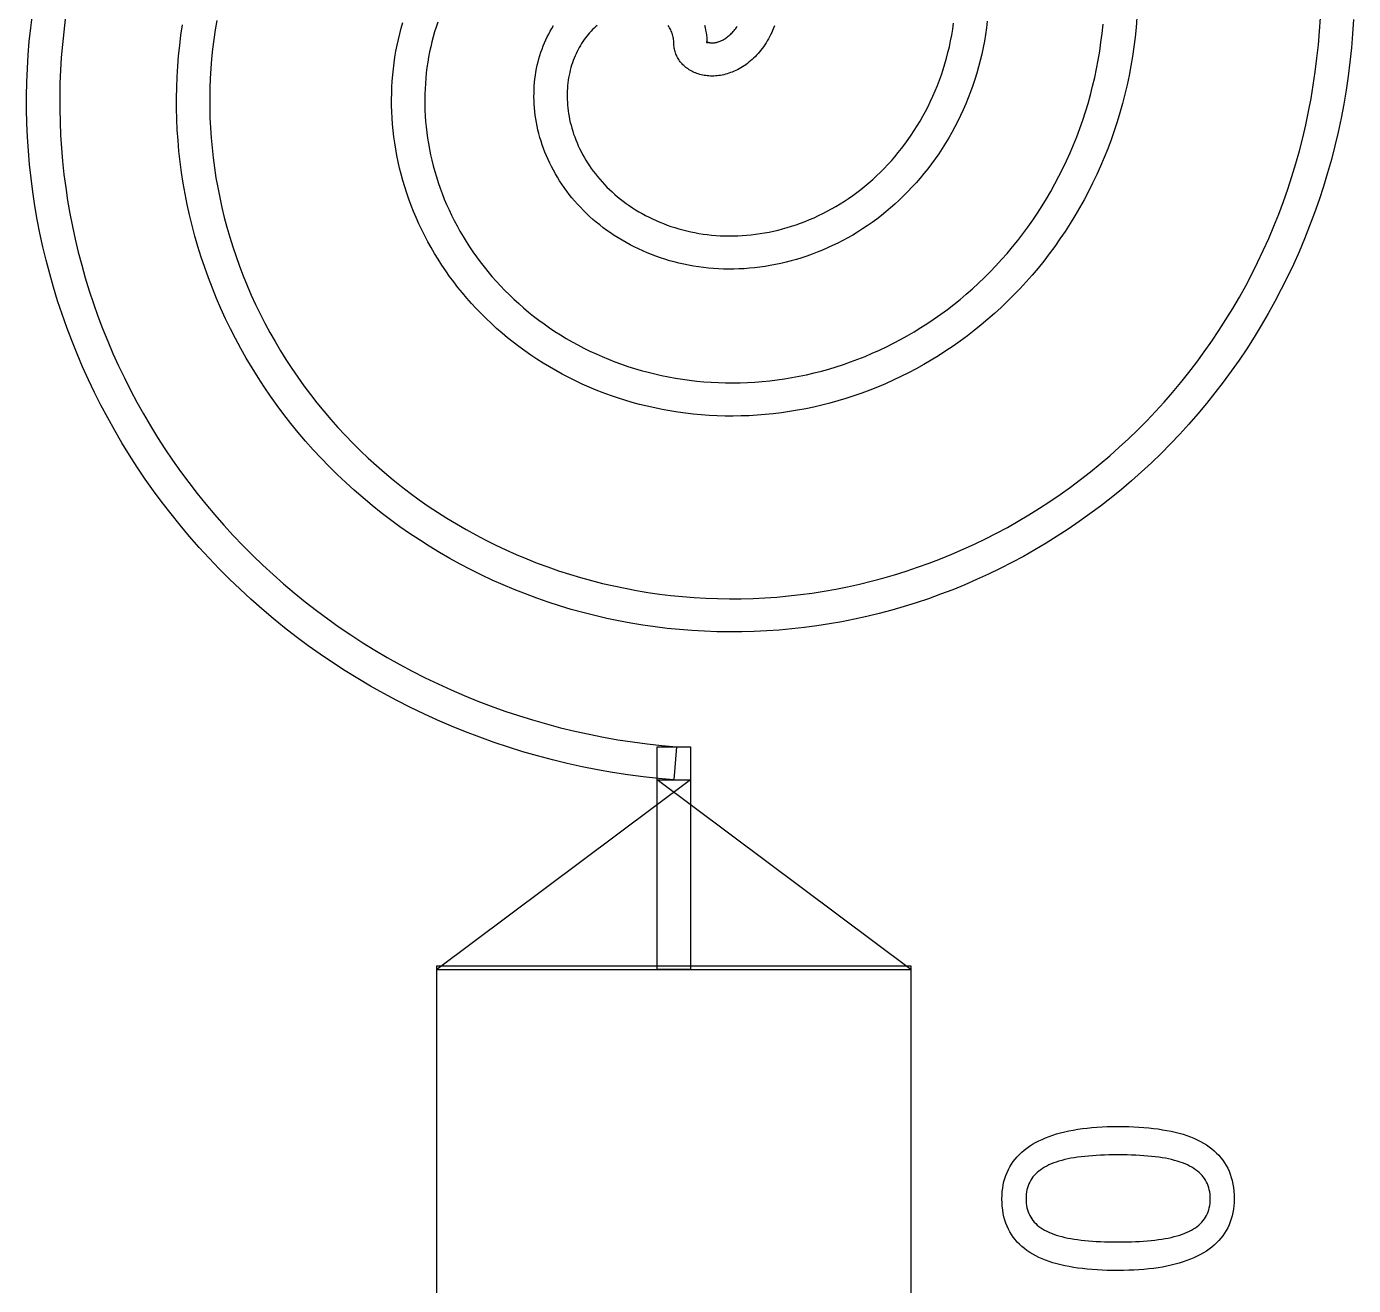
# Model space of a CAD drawing. Extents: x 2.7 to 22.7, y 12.7 to 112.6.
# Drawn here: x 5.87 to 19.87, y 49.37 to 62.65 of the extents above; entities that cross this region are included whole.
import ezdxf

# ---------------------------------------------------------------- set-up
doc = ezdxf.new("R2010")
doc.units = 0
doc.layers.get('0').update_dxf_attribs({"linetype": 'CONTINUOUS'})

msp = doc.modelspace()

# ---------------------------------------------------------------- linework, layer by layer
at = {"color": 0}
for points in [[(6.27849, 62.7289), (6.26167, 62.5946), (6.2475, 62.4596), (6.23628, 62.324), (6.22792, 62.1881), (6.22239, 62.0517), (6.21972, 61.9149), (6.22, 61.7778), (6.22319, 61.6404), (6.22917, 61.5029), (6.23817, 61.3653), (6.25017, 61.2276), (6.26497, 61.09), (6.28276, 60.9525), (6.3036, 60.815), (6.32721, 60.6778), (6.35389, 60.5408), (6.38346, 60.4043), (6.41596, 60.2681), (6.45156, 60.1322), (6.48986, 59.9969), (6.53125, 59.8622), (6.57557, 59.7282), (6.62278, 59.595), (6.67279, 59.4624), (6.72586, 59.3307), (6.78168, 59.1999), (6.84044, 59.07), (6.90196, 58.9413), (6.96625, 58.8135), (7.03347, 58.6868), (7.10346, 58.5615), (7.17626, 58.4374), (7.25179, 58.3146), (7.33003, 58.1932), (7.41097, 58.0733), (7.49457, 57.9549), (7.58083, 57.8381), (7.66971, 57.7229), (7.76124, 57.6094), (7.85525, 57.4976), (7.95182, 57.3876), (8.05083, 57.2796), (8.15224, 57.1735), (8.25612, 57.0693), (8.36236, 56.9671), (8.47097, 56.8671), (8.58182, 56.769), (8.69499, 56.6733), (8.81028, 56.5799), (8.92779, 56.4886), (9.04753, 56.3997), (9.16917, 56.3132), (9.29292, 56.2292), (9.41862, 56.1476), (9.54611, 56.0686), (9.67567, 55.9921), (9.80697, 55.9182), (9.94, 55.8471), (10.0749, 55.7786), (10.2114, 55.7129), (10.3494, 55.6499), (10.489, 55.5897), (10.6302, 55.5325), (10.7726, 55.4782), (10.9165, 55.4267), (11.0618, 55.3782), (11.2082, 55.3328), (11.356, 55.2903), (11.5047, 55.2508), (11.6546, 55.2146), (11.8054, 55.1814), (11.9573, 55.1512), (12.1099, 55.1244), (12.2632, 55.1007), (12.4175, 55.0801), (12.5724, 55.0629), (12.7278, 55.0489), (12.7, 54.7), (12.7, 54.7), (12.5372, 54.7147), (12.375, 54.7328), (12.2135, 54.7543), (12.0528, 54.779), (11.8928, 54.8072), (11.7337, 54.8387), (11.5757, 54.8736), (11.4186, 54.9117), (11.2628, 54.9529), (11.1079, 54.9974), (10.9544, 55.045), (10.8023, 55.0958), (10.6514, 55.1499), (10.502, 55.2068), (10.354, 55.2669), (10.2075, 55.33), (10.0628, 55.396), (9.9196, 55.4649), (9.77821, 55.5367), (9.63861, 55.6114), (9.50082, 55.6889), (9.36501, 55.769), (9.23112, 55.8521), (9.09928, 55.9376), (8.96946, 56.0258), (8.84169, 56.1165), (8.7161, 56.2099), (8.59278, 56.3057), (8.47168, 56.4038), (8.35292, 56.5043), (8.23654, 56.6072), (8.1225, 56.7122), (8.01096, 56.8196), (7.90181, 56.9289), (7.79531, 57.0404), (7.69125, 57.154), (7.58985, 57.2694), (7.491, 57.3869), (7.39501, 57.5061), (7.30154, 57.6272), (7.21083, 57.75), (7.12304, 57.8744), (7.03792, 58.0006), (6.95568, 58.1281), (6.87625, 58.2572), (6.79969, 58.3876), (6.72613, 58.5194), (6.65543, 58.6526), (6.58778, 58.7869), (6.52289, 58.9225), (6.46126, 59.059), (6.4025, 59.1967), (6.34668, 59.3353), (6.29406, 59.4747), (6.24447, 59.615), (6.19775, 59.7561), (6.15429, 59.8978), (6.11388, 60.0401), (6.07656, 60.1831), (6.04221, 60.3265), (6.01112, 60.4704), (5.98307, 60.6146), (5.95806, 60.7592), (5.93625, 60.9039), (5.91749, 61.0487), (5.90181, 61.1938), (5.88917, 61.3388), (5.87972, 61.4838), (5.87332, 61.6286), (5.87001, 61.7733), (5.86974, 61.9179), (5.8725, 62.0621), (5.87831, 62.2058), (5.88721, 62.3493), (5.89903, 62.4922), (5.9139, 62.6346), (5.93181, 62.7763)], [(7.87776, 62.7149), (7.86083, 62.614), (7.84597, 62.5125), (7.83333, 62.4106), (7.82275, 62.3081), (7.81429, 62.205), (7.80821, 62.1017), (7.80414, 61.9978), (7.80236, 61.8938), (7.80279, 61.7893), (7.80539, 61.6846), (7.81028, 61.5799), (7.81739, 61.4749), (7.82682, 61.3697), (7.83832, 61.2646), (7.85237, 61.1594), (7.86849, 61.0544), (7.88693, 60.9494), (7.90776, 60.8447), (7.93083, 60.7401), (7.95611, 60.6357), (7.98372, 60.5317), (8.01361, 60.4279), (8.04585, 60.3247), (8.08029, 60.2218), (8.11697, 60.1194), (8.15597, 60.0176), (8.19721, 59.9165), (8.24067, 59.816), (8.2864, 59.7161), (8.33442, 59.6171), (8.3846, 59.5188), (8.43707, 59.4213), (8.49164, 59.3247), (8.54833, 59.2292), (8.60736, 59.1346), (8.66835, 59.0411), (8.73156, 58.9486), (8.79693, 58.8574), (8.86431, 58.7672), (8.93375, 58.6783), (9.00526, 58.5908), (9.07889, 58.5046), (9.15429, 58.4197), (9.23182, 58.3362), (9.31125, 58.2543), (9.39264, 58.1739), (9.47586, 58.095), (9.56099, 58.0178), (9.64789, 57.9421), (9.73665, 57.8682), (9.8271, 57.796), (9.91932, 57.7256), (10.0133, 57.6568), (10.1089, 57.5901), (10.2059, 57.5253), (10.3048, 57.4624), (10.4052, 57.4014), (10.5069, 57.3424), (10.6103, 57.2854), (10.715, 57.2306), (10.821, 57.1779), (10.9285, 57.1274), (11.0372, 57.0789), (11.1472, 57.0328), (11.2584, 56.9889), (11.3707, 56.9472), (11.4842, 56.9078), (11.5987, 56.8708), (11.7143, 56.8361), (11.8308, 56.8039), (11.9483, 56.774), (12.0665, 56.7467), (12.1857, 56.7217), (12.3056, 56.6992), (12.4263, 56.6793), (12.5475, 56.6618), (12.6694, 56.6469), (12.7919, 56.6346), (12.9149, 56.6249), (13.0382, 56.6176), (13.1621, 56.6131), (13.2862, 56.6111), (13.4107, 56.6118), (13.5353, 56.6153), (13.6602, 56.6213), (13.785, 56.6299), (13.91, 56.6412), (14.035, 56.6553), (14.16, 56.6719), (14.2849, 56.6914), (14.4094, 56.7135), (14.5339, 56.7382), (14.6581, 56.7657), (14.7818, 56.7958), (14.9053, 56.8286), (15.0282, 56.8642), (15.1506, 56.9024), (15.2724, 56.9432), (15.3936, 56.9867), (15.514, 57.0329), (15.6338, 57.0817), (15.7526, 57.1332), (15.8707, 57.1872), (15.9878, 57.2439), (16.104, 57.3032), (16.219, 57.3651), (16.3331, 57.4294), (16.4458, 57.4964), (16.5575, 57.566), (16.6679, 57.6379), (16.7769, 57.7124), (16.8846, 57.7892), (16.9907, 57.8685), (17.0954, 57.9503), (17.1986, 58.0343), (17.3001, 58.1207), (17.4001, 58.2094), (17.4983, 58.3006), (17.5949, 58.3938), (17.6894, 58.4893), (17.7824, 58.5869), (17.8732, 58.6867), (17.9621, 58.7886), (18.049, 58.8926), (18.134, 58.9986), (18.2168, 59.1065), (18.2974, 59.2165), (18.3758, 59.3283), (18.4521, 59.4421), (18.5261, 59.5576), (18.5976, 59.6749), (18.6669, 59.7939), (18.7339, 59.9146), (18.7982, 60.0369), (18.8601, 60.1608), (18.9196, 60.2862), (18.9765, 60.4132), (19.0307, 60.5415), (19.0824, 60.6711), (19.1314, 60.8022), (19.1776, 60.9344), (19.2213, 61.0679), (19.2621, 61.2026), (19.3, 61.3383), (19.3353, 61.4751), (19.3676, 61.6128), (19.3971, 61.7515), (19.4238, 61.891), (19.4475, 62.0314), (19.4682, 62.1724), (19.4861, 62.3142), (19.501, 62.4565), (19.5128, 62.5994), (19.5217, 62.7428)], [(17.5856, 62.7436), (17.5772, 62.6407), (17.5667, 62.5382), (17.5539, 62.4361), (17.5392, 62.3347), (17.5221, 62.2339), (17.5031, 62.1337), (17.4819, 62.0342), (17.4588, 61.9354), (17.4336, 61.8375), (17.4064, 61.7403), (17.3771, 61.644), (17.346, 61.5486), (17.3129, 61.4542), (17.2778, 61.3607), (17.241, 61.2682), (17.2021, 61.1768), (17.1615, 61.0865), (17.1192, 60.9974), (17.075, 60.9093), (17.029, 60.8225), (16.9814, 60.7369), (16.9321, 60.6526), (16.8811, 60.5697), (16.8286, 60.4881), (16.7744, 60.4078), (16.7188, 60.3289), (16.6615, 60.2514), (16.6028, 60.1753), (16.5426, 60.1008), (16.4811, 60.0278), (16.4182, 59.9563), (16.354, 59.8863), (16.2885, 59.8179), (16.2217, 59.7512), (16.1537, 59.6861), (16.0846, 59.6226), (16.0142, 59.5608), (15.9428, 59.5007), (15.8703, 59.4422), (15.7968, 59.3856), (15.7224, 59.3307), (15.6469, 59.2775), (15.5707, 59.2261), (15.4935, 59.1765), (15.4156, 59.1288), (15.3368, 59.0828), (15.2574, 59.0386), (15.1771, 58.9963), (15.0964, 58.9558), (15.0149, 58.9172), (14.9329, 58.8804), (14.8504, 58.8456), (14.7675, 58.8125), (14.684, 58.7814), (14.6003, 58.7521), (14.5161, 58.7247), (14.4317, 58.6993), (14.3469, 58.6757), (14.2619, 58.654), (14.1768, 58.6342), (14.0915, 58.6163), (14.0061, 58.6003), (13.9207, 58.5861), (13.8351, 58.5738), (13.7497, 58.5633), (13.6644, 58.5549), (13.5792, 58.5481), (13.494, 58.5432), (13.409, 58.5403), (13.3243, 58.539), (13.2399, 58.5397), (13.1557, 58.5421), (13.0719, 58.5464), (12.9885, 58.5524), (12.9054, 58.5601), (12.8229, 58.5696), (12.7408, 58.5808), (12.6593, 58.5939), (12.5783, 58.6086), (12.4979, 58.6249), (12.4182, 58.6429), (12.339, 58.6626), (12.2607, 58.6839), (12.1831, 58.7068), (12.1061, 58.7314), (12.03, 58.7574), (11.9549, 58.785), (11.8804, 58.814), (11.807, 58.8447), (11.7343, 58.8768), (11.6627, 58.9103), (11.5921, 58.9451), (11.5223, 58.9815), (11.4538, 59.0192), (11.3862, 59.0582), (11.3199, 59.0985), (11.2544, 59.1401), (11.1903, 59.1831), (11.1272, 59.2271), (11.0653, 59.2724), (11.0046, 59.3188), (10.9452, 59.3664), (10.8869, 59.415), (10.8301, 59.4647), (10.7745, 59.5154), (10.7202, 59.5672), (10.6671, 59.62), (10.6154, 59.6736), (10.565, 59.7283), (10.5161, 59.7838), (10.4685, 59.84), (10.4224, 59.8972), (10.3777, 59.955), (10.3343, 60.0136), (10.2924, 60.0731), (10.252, 60.1331), (10.2129, 60.1936), (10.1753, 60.2549), (10.1393, 60.3167), (10.1046, 60.379), (10.0715, 60.4419), (10.0399, 60.5053), (10.0097, 60.5689), (9.98112, 60.6331), (9.95404, 60.6976), (9.92833, 60.7624), (9.90429, 60.8275), (9.88167, 60.8929), (9.86057, 60.9585), (9.84099, 61.0242), (9.82292, 61.0901), (9.80626, 61.1561), (9.79113, 61.2222), (9.7775, 61.2885), (9.7654, 61.3547), (9.75489, 61.4208), (9.74571, 61.4869), (9.73807, 61.5531), (9.73182, 61.6189), (9.72711, 61.6847), (9.72374, 61.7503), (9.72194, 61.8157), (9.72151, 61.8808), (9.7225, 61.9457), (9.72487, 62.0103), (9.72863, 62.0746), (9.73372, 62.1385), (9.74029, 62.2019), (9.74821, 62.265), (9.75749, 62.3276), (9.7679, 62.3897), (9.77983, 62.4514), (9.79292, 62.5125), (9.80735, 62.5731), (9.82308, 62.6329), (9.84, 62.6922)], [(19.8711, 62.725), (19.8618, 62.5742), (19.8494, 62.4239), (19.8338, 62.2742), (19.815, 62.1251), (19.7932, 61.9767), (19.7682, 61.829), (19.7403, 61.6822), (19.7092, 61.5364), (19.6751, 61.3914), (19.6381, 61.2475), (19.5981, 61.1046), (19.5551, 60.9629), (19.5092, 60.8224), (19.4604, 60.6831), (19.4089, 60.5451), (19.3546, 60.4086), (19.2974, 60.2735), (19.2375, 60.1397), (19.1749, 60.0076), (19.1096, 59.8771), (19.0418, 59.7482), (18.9713, 59.6211), (18.8983, 59.4957), (18.8228, 59.3721), (18.7449, 59.2503), (18.6646, 59.1304), (18.5818, 59.0125), (18.4968, 58.8965), (18.4094, 58.7828), (18.32, 58.671), (18.2282, 58.5613), (18.1344, 58.4537), (18.0385, 58.3485), (17.9407, 58.2454), (17.8407, 58.1447), (17.7389, 58.0463), (17.6353, 57.9503), (17.5299, 57.8565), (17.4226, 57.7654), (17.3136, 57.6767), (17.2031, 57.5903), (17.091, 57.5065), (16.9772, 57.4254), (16.8621, 57.3468), (16.7456, 57.2707), (16.6276, 57.1974), (16.5085, 57.1267), (16.3881, 57.0586), (16.2664, 56.9932), (16.1436, 56.9306), (16.0199, 56.8706), (15.8951, 56.8135), (15.7693, 56.759), (15.6428, 56.7074), (15.5153, 56.6586), (15.3872, 56.6125), (15.2583, 56.5693), (15.1289, 56.5289), (14.9988, 56.4914), (14.8682, 56.4567), (14.7372, 56.4247), (14.6058, 56.3957), (14.4742, 56.3694), (14.3422, 56.3461), (14.21, 56.3256), (14.0778, 56.3079), (13.9454, 56.2931), (13.8129, 56.281), (13.6807, 56.2718), (13.5483, 56.2654), (13.4162, 56.2619), (13.2844, 56.2611), (13.1529, 56.2632), (13.0217, 56.2681), (12.8908, 56.2757), (12.7606, 56.286), (12.6307, 56.299), (12.5014, 56.3149), (12.3728, 56.3333), (12.2448, 56.3546), (12.1176, 56.3783), (11.9913, 56.4049), (11.8657, 56.4339), (11.741, 56.4657), (11.6173, 56.4999), (11.4946, 56.5367), (11.373, 56.576), (11.2525, 56.6178), (11.1332, 56.6619), (11.0151, 56.7086), (10.8983, 56.7576), (10.7828, 56.809), (10.6686, 56.8628), (10.5558, 56.9189), (10.4446, 56.9771), (10.3347, 57.0376), (10.2265, 57.1003), (10.1198, 57.1651), (10.0149, 57.2321), (9.9114, 57.3011), (9.80974, 57.3721), (9.70985, 57.4451), (9.61182, 57.52), (9.5154, 57.5969), (9.42096, 57.6756), (9.32844, 57.7561), (9.2379, 57.8383), (9.14914, 57.9224), (9.06267, 58.0081), (8.97792, 58.0954), (8.8954, 58.1843), (8.81489, 58.2747), (8.73654, 58.3665), (8.66026, 58.4599), (8.58626, 58.5546), (8.51443, 58.6507), (8.44488, 58.7481), (8.37739, 58.8467), (8.31222, 58.9464), (8.24929, 59.0472), (8.18875, 59.1493), (8.13053, 59.2522), (8.0746, 59.3562), (8.02111, 59.4611), (7.96983, 59.5669), (7.92096, 59.6736), (7.87457, 59.781), (7.8304, 59.889), (7.78874, 59.9978), (7.74957, 60.1071), (7.71278, 60.2171), (7.67833, 60.3275), (7.64638, 60.4383), (7.61697, 60.5496), (7.58985, 60.6611), (7.56515, 60.7731), (7.54292, 60.8851), (7.52322, 60.9975), (7.50586, 61.1099), (7.491, 61.2224), (7.47846, 61.3349), (7.46847, 61.4474), (7.46083, 61.5599), (7.45557, 61.6721), (7.45281, 61.7842), (7.45236, 61.8961), (7.45432, 62.0076), (7.45861, 62.1189), (7.46528, 62.2297), (7.47428, 62.3401), (7.48557, 62.4501), (7.49918, 62.5596), (7.51514, 62.6683)], [(10.2082, 62.6949), (10.1914, 62.644), (10.1754, 62.5926), (10.1607, 62.5407), (10.1469, 62.4882), (10.1343, 62.4351), (10.1228, 62.3815), (10.1124, 62.3274), (10.1032, 62.2728), (10.095, 62.2178), (10.0881, 62.1624), (10.0824, 62.1064), (10.0778, 62.0501), (10.0744, 61.9936), (10.0724, 61.9367), (10.0715, 61.8794), (10.0718, 61.8218), (10.0735, 61.764), (10.0764, 61.7061), (10.0806, 61.6479), (10.0861, 61.5896), (10.0929, 61.5311), (10.101, 61.4725), (10.1104, 61.4139), (10.1211, 61.3551), (10.1332, 61.2965), (10.1467, 61.2378), (10.1614, 61.179), (10.1775, 61.1206), (10.1949, 61.0621), (10.2136, 61.0038), (10.2337, 60.9456), (10.2553, 60.8875), (10.2781, 60.8297), (10.3023, 60.7722), (10.3278, 60.7151), (10.3547, 60.6582), (10.3829, 60.6017), (10.4125, 60.5456), (10.4435, 60.4899), (10.4757, 60.4346), (10.5093, 60.3799), (10.5442, 60.3256), (10.5804, 60.2718), (10.6179, 60.2188), (10.6568, 60.1661), (10.6969, 60.1143), (10.7383, 60.0631), (10.781, 60.0125), (10.825, 59.9626), (10.8701, 59.9136), (10.9165, 59.8654), (10.9643, 59.8181), (11.0131, 59.7715), (11.0632, 59.7258), (11.1144, 59.6811), (11.1668, 59.6372), (11.2203, 59.5944), (11.275, 59.5525), (11.3308, 59.5118), (11.3876, 59.4719), (11.4455, 59.4333), (11.5046, 59.3958), (11.5646, 59.3594), (11.6255, 59.3242), (11.6877, 59.2901), (11.7505, 59.2572), (11.8145, 59.2257), (11.8792, 59.1954), (11.9449, 59.1664), (12.0114, 59.1386), (12.0789, 59.1122), (12.1469, 59.0872), (12.216, 59.0636), (12.2857, 59.0414), (12.3561, 59.0207), (12.4273, 59.0014), (12.499, 58.9835), (12.5714, 58.9671), (12.6444, 58.9522), (12.718, 58.9389), (12.7921, 58.9271), (12.8668, 58.9169), (12.9418, 58.9082), (13.0174, 58.9011), (13.0933, 58.8957), (13.1696, 58.8918), (13.2462, 58.8896), (13.3232, 58.889), (13.4004, 58.8901), (13.4778, 58.8929), (13.5554, 58.8974), (13.6332, 58.9035), (13.7111, 58.9112), (13.7892, 58.9207), (13.8671, 58.9319), (13.9451, 58.9449), (14.0232, 58.9596), (14.1011, 58.976), (14.1789, 58.994), (14.2567, 59.0139), (14.3342, 59.0354), (14.4114, 59.0588), (14.4885, 59.0837), (14.5651, 59.1106), (14.6415, 59.1392), (14.7176, 59.1693), (14.7932, 59.2013), (14.8683, 59.235), (14.9429, 59.2704), (15.0171, 59.3075), (15.0906, 59.3464), (15.1636, 59.3868), (15.2358, 59.429), (15.3074, 59.4729), (15.3783, 59.5185), (15.4483, 59.5657), (15.5176, 59.6146), (15.5861, 59.665), (15.6536, 59.7171), (15.7203, 59.7708), (15.786, 59.8261), (15.8507, 59.8831), (15.9143, 59.9414), (15.9769, 60.0014), (16.0385, 60.0628), (16.0987, 60.1258), (16.1579, 60.1903), (16.216, 60.2561), (16.2726, 60.3235), (16.3281, 60.3921), (16.3822, 60.4622), (16.435, 60.5338), (16.4864, 60.6065), (16.5364, 60.6806), (16.5849, 60.756), (16.6319, 60.8326), (16.6774, 60.9104), (16.7214, 60.9896), (16.7639, 61.0697), (16.8047, 61.1511), (16.8439, 61.2335), (16.8814, 61.3169), (16.9172, 61.4015), (16.9514, 61.4869), (16.9837, 61.5735), (17.0144, 61.6608), (17.0433, 61.7492), (17.0704, 61.8383), (17.0956, 61.9283), (17.1189, 62.019), (17.1404, 62.1106), (17.16, 62.2028), (17.1776, 62.2956), (17.1933, 62.389), (17.2071, 62.4832), (17.2189, 62.5778), (17.2287, 62.6728)], [(16.0074, 62.7071), (15.9986, 62.6365), (15.9882, 62.5663), (15.9764, 62.4967), (15.9631, 62.4275), (15.9483, 62.3589), (15.9322, 62.291), (15.9146, 62.2236), (15.8956, 62.1568), (15.8751, 62.0908), (15.8535, 62.0256), (15.8304, 61.961), (15.806, 61.8972), (15.7803, 61.8342), (15.7533, 61.7719), (15.7251, 61.7107), (15.6957, 61.6501), (15.665, 61.5906), (15.6332, 61.5319), (15.6003, 61.4742), (15.5661, 61.4175), (15.531, 61.3617), (15.4947, 61.3069), (15.4574, 61.2532), (15.419, 61.2006), (15.3797, 61.1489), (15.3394, 61.0983), (15.2982, 61.049), (15.256, 61.0007), (15.2129, 60.9535), (15.1692, 60.9075), (15.1244, 60.8626), (15.0789, 60.8189), (15.0326, 60.7765), (14.9857, 60.7351), (14.9379, 60.6951), (14.8896, 60.6564), (14.8406, 60.6187), (14.791, 60.5824), (14.7407, 60.5474), (14.69, 60.5136), (14.6387, 60.481), (14.5869, 60.4497), (14.5347, 60.4199), (14.4821, 60.3911), (14.429, 60.3637), (14.3756, 60.3378), (14.3218, 60.3131), (14.2678, 60.2896), (14.2135, 60.2674), (14.1589, 60.2467), (14.1042, 60.2271), (14.0492, 60.2089), (13.9942, 60.1919), (13.9389, 60.1764), (13.8836, 60.1622), (13.8283, 60.1492), (13.7729, 60.1375), (13.7175, 60.1272), (13.6622, 60.1181), (13.6069, 60.1103), (13.5518, 60.1038), (13.4967, 60.0985), (13.4418, 60.0944), (13.3871, 60.0918), (13.3325, 60.0903), (13.2782, 60.09), (13.2242, 60.091), (13.1704, 60.0932), (13.1171, 60.0965), (13.064, 60.1011), (13.0112, 60.1068), (12.959, 60.1137), (12.9071, 60.1218), (12.8557, 60.131), (12.8047, 60.1412), (12.7542, 60.1528), (12.7042, 60.1653), (12.6548, 60.1788), (12.606, 60.1935), (12.5576, 60.2092), (12.51, 60.2258), (12.4631, 60.2435), (12.4167, 60.2621), (12.371, 60.2818), (12.326, 60.3024), (12.2817, 60.3239), (12.2381, 60.3463), (12.1953, 60.3696), (12.1532, 60.3938), (12.1119, 60.4186), (12.0714, 60.4444), (12.0318, 60.4711), (11.9929, 60.4985), (11.9549, 60.5265), (11.9178, 60.5554), (11.8815, 60.585), (11.8461, 60.6151), (11.8117, 60.6461), (11.7782, 60.6776), (11.7456, 60.7097), (11.7138, 60.7424), (11.6831, 60.7757), (11.6532, 60.8094), (11.6245, 60.8438), (11.5965, 60.8786), (11.5696, 60.9138), (11.5437, 60.9494), (11.5188, 60.9856), (11.4948, 61.0221), (11.4719, 61.0589), (11.45, 61.0961), (11.4291, 61.1335), (11.4093, 61.1713), (11.3904, 61.2093), (11.3725, 61.2475), (11.3557, 61.286), (11.3398, 61.3246), (11.3251, 61.3633), (11.3114, 61.4022), (11.2986, 61.4413), (11.2869, 61.4803), (11.2763, 61.5194), (11.2665, 61.5586), (11.2578, 61.5978), (11.2502, 61.6369), (11.2435, 61.676), (11.2378, 61.715), (11.2332, 61.7539), (11.2294, 61.7928), (11.2268, 61.8314), (11.225, 61.8699), (11.2243, 61.9082), (11.2244, 61.9462), (11.2255, 61.9842), (11.2277, 62.0217), (11.2307, 62.059), (11.2346, 62.096), (11.2394, 62.1326), (11.2453, 62.169), (11.252, 62.205), (11.2594, 62.2406), (11.2678, 62.2757), (11.277, 62.3104), (11.2871, 62.3447), (11.2979, 62.3786), (11.3097, 62.4119), (11.3222, 62.4447), (11.3354, 62.4771), (11.3496, 62.5087), (11.3643, 62.54), (11.3799, 62.5706), (11.3961, 62.6006), (11.413, 62.63), (11.4307, 62.6588)], [(11.8908, 62.6622), (11.8745, 62.6479), (11.8582, 62.6329), (11.8422, 62.6174), (11.8266, 62.6013), (11.8112, 62.5844), (11.7962, 62.5671), (11.7815, 62.5492), (11.7672, 62.5307), (11.7533, 62.5117), (11.7398, 62.4919), (11.7265, 62.4718), (11.7139, 62.4511), (11.7017, 62.4299), (11.6899, 62.4081), (11.6785, 62.3857), (11.6676, 62.3629), (11.6573, 62.3396), (11.6476, 62.3158), (11.6383, 62.2917), (11.6297, 62.2669), (11.6215, 62.2418), (11.614, 62.2162), (11.6072, 62.1903), (11.6009, 62.1639), (11.5953, 62.1371), (11.5901, 62.1099), (11.5858, 62.0824), (11.5823, 62.0546), (11.5792, 62.0264), (11.5768, 61.9979), (11.5753, 61.9692), (11.5744, 61.94), (11.5743, 61.9107), (11.5749, 61.8813), (11.5761, 61.8514), (11.5782, 61.8215), (11.5811, 61.7914), (11.5847, 61.761), (11.5892, 61.7306), (11.5945, 61.7), (11.6004, 61.6693), (11.6072, 61.6385), (11.6149, 61.6076), (11.6233, 61.5768), (11.6327, 61.5458), (11.6426, 61.515), (11.6536, 61.484), (11.6654, 61.4532), (11.6781, 61.4225), (11.6914, 61.3918), (11.7057, 61.3611), (11.7208, 61.3307), (11.7368, 61.3004), (11.7536, 61.2701), (11.7714, 61.2403), (11.7899, 61.2106), (11.8092, 61.181), (11.8293, 61.1518), (11.8504, 61.1228), (11.8722, 61.0942), (11.895, 61.0658), (11.9185, 61.0378), (11.9428, 61.0103), (11.968, 60.9831), (11.994, 60.9563), (12.0207, 60.9299), (12.0483, 60.904), (12.0767, 60.8786), (12.1058, 60.8536), (12.1357, 60.8293), (12.1664, 60.8054), (12.1979, 60.7822), (12.23, 60.7594), (12.2629, 60.7374), (12.2966, 60.716), (12.3309, 60.6951), (12.366, 60.6751), (12.4017, 60.6557), (12.438, 60.6369), (12.4752, 60.619), (12.5128, 60.6018), (12.5511, 60.5853), (12.59, 60.5696), (12.6294, 60.5547), (12.6696, 60.5407), (12.7101, 60.5275), (12.7514, 60.5153), (12.7931, 60.5038), (12.8353, 60.4932), (12.8779, 60.4836), (12.9211, 60.4749), (12.9647, 60.4671), (13.0087, 60.4601), (13.0532, 60.4543), (13.0979, 60.4494), (13.1431, 60.4456), (13.1886, 60.4426), (13.2344, 60.4408), (13.2805, 60.44), (13.3269, 60.4403), (13.3735, 60.4415), (13.4203, 60.4439), (13.4673, 60.4472), (13.5146, 60.4518), (13.562, 60.4574), (13.6094, 60.464), (13.657, 60.4718), (13.7046, 60.4808), (13.7522, 60.4908), (13.8, 60.5021), (13.8477, 60.5143), (13.8953, 60.5278), (13.9429, 60.5424), (13.9904, 60.5581), (14.0378, 60.575), (14.085, 60.5931), (14.1321, 60.6122), (14.179, 60.6325), (14.2257, 60.654), (14.2721, 60.6767), (14.3182, 60.7004), (14.3639, 60.7254), (14.4094, 60.7514), (14.4546, 60.7786), (14.4992, 60.8069), (14.5435, 60.8365), (14.5874, 60.8671), (14.6307, 60.8989), (14.6736, 60.9317), (14.7158, 60.9657), (14.7576, 61.0007), (14.7988, 61.0369), (14.8393, 61.0742), (14.8793, 61.1124), (14.9185, 61.1518), (14.9571, 61.1922), (14.9949, 61.2336), (15.0319, 61.2761), (15.0682, 61.3196), (15.1036, 61.3642), (15.1383, 61.4096), (15.1721, 61.4561), (15.205, 61.5035), (15.2371, 61.5518), (15.2682, 61.601), (15.2983, 61.6511), (15.3274, 61.7022), (15.3556, 61.754), (15.3826, 61.8068), (15.4088, 61.8604), (15.4337, 61.9147), (15.4576, 61.9699), (15.4804, 62.0257), (15.5021, 62.0824), (15.5226, 62.1397), (15.5419, 62.1978), (15.56, 62.2564), (15.5769, 62.3157), (15.5926, 62.3757), (15.6071, 62.4363), (15.6201, 62.4974), (15.6319, 62.5589), (15.6425, 62.6211), (15.6518, 62.6838)], [(13.7617, 62.6571), (13.7524, 62.6328), (13.7426, 62.609), (13.7324, 62.5858), (13.7215, 62.5629), (13.7101, 62.5407), (13.6983, 62.5189), (13.6861, 62.4976), (13.6734, 62.4769), (13.6603, 62.4567), (13.6467, 62.4371), (13.6328, 62.4181), (13.6185, 62.3996), (13.6037, 62.3817), (13.5888, 62.3643), (13.5733, 62.3475), (13.5578, 62.3314), (13.5418, 62.3158), (13.5256, 62.3008), (13.5092, 62.2865), (13.4923, 62.2728), (13.4755, 62.2596), (13.4583, 62.2471), (13.4411, 62.2353), (13.4236, 62.224), (13.4061, 62.2133), (13.3883, 62.2033), (13.3706, 62.194), (13.3527, 62.1853), (13.3347, 62.1771), (13.3167, 62.1696), (13.2986, 62.1628), (13.2805, 62.1565), (13.2625, 62.1508), (13.2446, 62.1458), (13.2265, 62.1414), (13.2086, 62.1376), (13.1908, 62.1344), (13.1731, 62.1318), (13.1554, 62.1297), (13.1379, 62.1283), (13.1206, 62.1275), (13.1033, 62.1272), (13.0863, 62.1275), (13.0694, 62.1283), (13.0528, 62.1297), (13.0364, 62.1317), (13.0203, 62.1342), (13.0043, 62.1371), (12.9888, 62.1407), (12.9733, 62.1447), (12.9583, 62.1492), (12.9436, 62.1542), (12.9291, 62.1596), (12.9152, 62.1656), (12.9014, 62.1718), (12.8881, 62.1786), (12.875, 62.1858), (12.8625, 62.1935), (12.8503, 62.2015), (12.8385, 62.2099), (12.8271, 62.2188), (12.8163, 62.2278), (12.8057, 62.2372), (12.7957, 62.2471), (12.7861, 62.2572), (12.7771, 62.2676), (12.7683, 62.2783), (12.7602, 62.2892), (12.7527, 62.3004), (12.7454, 62.3118), (12.7388, 62.3235), (12.7326, 62.3354), (12.7271, 62.3474), (12.7219, 62.3596), (12.7173, 62.3719), (12.7133, 62.3844), (12.7097, 62.3971), (12.7068, 62.4099), (12.7043, 62.4226), (12.7025, 62.4356), (12.7011, 62.4485), (12.7003, 62.4614), (12.7, 62.4743), (12.6997, 62.4874), (12.6989, 62.5003), (12.6975, 62.5132), (12.6957, 62.5261), (12.6932, 62.5389), (12.6903, 62.5517), (12.6867, 62.5642), (12.6826, 62.5767), (12.6781, 62.589), (12.6729, 62.6013), (12.6674, 62.6133), (12.6612, 62.6251), (12.6546, 62.6368), (12.6473, 62.6483), (12.6397, 62.6594)], [(13.0218, 62.6651), (13.0293, 62.6386), (13.0355, 62.6117), (13.0407, 62.5844), (13.0447, 62.5571), (13.0476, 62.5296), (13.0494, 62.5019), (13.05, 62.4743), (13.05, 62.4761), (13.0499, 62.4778), (13.0497, 62.4794), (13.0494, 62.481), (13.0492, 62.4826), (13.0488, 62.484), (13.0484, 62.4854), (13.0479, 62.4868), (13.0475, 62.4879), (13.0471, 62.489), (13.0467, 62.49), (13.0462, 62.4908), (13.0458, 62.4915), (13.0454, 62.4921), (13.0451, 62.4925), (13.045, 62.4928), (13.0449, 62.4929), (13.045, 62.4928), (13.0453, 62.4925), (13.0457, 62.4921), (13.0464, 62.4915), (13.0472, 62.491), (13.0482, 62.4903), (13.0493, 62.4894), (13.0508, 62.4886), (13.0525, 62.4876), (13.0543, 62.4867), (13.0565, 62.4857), (13.0589, 62.4847), (13.0615, 62.4836), (13.0646, 62.4826), (13.0678, 62.4817), (13.0712, 62.4808), (13.075, 62.48), (13.079, 62.4792), (13.0833, 62.4785), (13.0879, 62.4779), (13.0928, 62.4776), (13.098, 62.4774), (13.1035, 62.4772), (13.1092, 62.4774), (13.115, 62.4776), (13.1212, 62.4781), (13.1278, 62.4789), (13.1344, 62.4799), (13.1413, 62.4811), (13.1485, 62.4826), (13.1558, 62.4844), (13.1634, 62.4865), (13.1711, 62.4889), (13.179, 62.4917), (13.1871, 62.4947), (13.1953, 62.4982), (13.2036, 62.5019), (13.2122, 62.5061), (13.2208, 62.5107), (13.2294, 62.5156), (13.2383, 62.5208), (13.2471, 62.5267), (13.2561, 62.5328), (13.265, 62.5393), (13.274, 62.5463), (13.2829, 62.5536), (13.2919, 62.5614), (13.3008, 62.5697), (13.3098, 62.5783), (13.3186, 62.5875), (13.3274, 62.5971), (13.3361, 62.6071), (13.3447, 62.6175), (13.3531, 62.6285), (13.3614, 62.6399), (13.3696, 62.6517)]]:
    msp.add_lwpolyline(points, dxfattribs=at)
for points in [[(12.525, 55.05), (12.875, 55.05), (12.875, 52.7), (12.525, 52.7), (12.525, 55.05)], [(10.2, 52.7), (15.2, 52.7), (12.525, 54.7), (12.875, 54.7), (10.2, 52.7)], [(10.2, 52.74), (15.2, 52.74), (15.2, 22.7), (10.2, 22.7), (10.2, 52.74)], [(17.3865, 51.0437), (17.4435, 51.0433), (17.4993, 51.0421), (17.5539, 51.04), (17.6074, 51.0369), (17.6596, 51.0332), (17.7106, 51.0285), (17.7603, 51.0231), (17.8089, 51.0167), (17.8563, 51.0094), (17.9025, 51.0014), (17.9474, 50.9928), (17.9908, 50.9831), (18.0329, 50.9724), (18.0736, 50.9606), (18.1128, 50.9478), (18.1507, 50.9339), (18.1872, 50.9189), (18.2222, 50.9031), (18.256, 50.886), (18.2882, 50.8679), (18.319, 50.8492), (18.3483, 50.8293), (18.3762, 50.8085), (18.4025, 50.7864), (18.4274, 50.7633), (18.4507, 50.7393), (18.4725, 50.714), (18.4929, 50.6878), (18.5118, 50.6604), (18.529, 50.6319), (18.5449, 50.6024), (18.559, 50.5715), (18.5714, 50.5394), (18.5822, 50.5061), (18.5914, 50.4717), (18.5989, 50.4358), (18.6046, 50.3989), (18.6087, 50.3606), (18.6113, 50.3211), (18.6121, 50.2804), (18.6113, 50.2425), (18.6087, 50.2056), (18.6046, 50.1696), (18.5989, 50.1346), (18.5914, 50.1006), (18.5822, 50.0675), (18.5714, 50.0354), (18.559, 50.0043), (18.5449, 49.9743), (18.529, 49.9451), (18.5118, 49.9172), (18.4929, 49.8904), (18.4725, 49.8644), (18.4507, 49.8394), (18.4274, 49.8153), (18.4025, 49.7922), (18.3762, 49.77), (18.3483, 49.7487), (18.319, 49.7285), (18.2882, 49.7092), (18.256, 49.691), (18.2222, 49.6739), (18.1872, 49.6575), (18.1507, 49.6422), (18.1128, 49.6278), (18.0736, 49.6142), (18.0329, 49.6015), (17.9908, 49.5899), (17.9474, 49.579), (17.9025, 49.5692), (17.8563, 49.5604), (17.8089, 49.5528), (17.7603, 49.5458), (17.7106, 49.54), (17.6596, 49.535), (17.6074, 49.5308), (17.5539, 49.5276), (17.4993, 49.5254), (17.4435, 49.524), (17.3865, 49.5236), (17.3294, 49.524), (17.2737, 49.5251), (17.219, 49.5272), (17.1657, 49.5301), (17.1135, 49.5337), (17.0625, 49.5382), (17.0126, 49.5435), (16.9642, 49.5496), (16.9168, 49.5565), (16.8706, 49.5643), (16.8257, 49.5732), (16.7822, 49.5831), (16.7403, 49.5939), (16.6997, 49.6057), (16.6606, 49.6183), (16.6229, 49.6321), (16.5867, 49.6467), (16.5518, 49.6622), (16.5185, 49.6786), (16.4864, 49.6961), (16.4556, 49.7149), (16.4262, 49.7346), (16.3985, 49.7554), (16.3721, 49.7774), (16.3472, 49.8003), (16.3239, 49.8242), (16.3021, 49.8492), (16.2818, 49.8753), (16.2629, 49.9024), (16.2456, 49.9304), (16.2299, 49.96), (16.2157, 49.9908), (16.2032, 50.0228), (16.1925, 50.056), (16.1833, 50.0904), (16.1758, 50.126), (16.17, 50.1628), (16.1658, 50.2008), (16.1633, 50.24), (16.1625, 50.2804), (16.1633, 50.3186), (16.1658, 50.3558), (16.17, 50.3921), (16.1758, 50.4272), (16.1833, 50.4615), (16.1925, 50.4947), (16.2032, 50.5268), (16.2157, 50.5581), (16.2299, 50.5882), (16.2456, 50.6174), (16.2626, 50.6454), (16.2811, 50.6726), (16.3012, 50.6989), (16.3229, 50.724), (16.3461, 50.7483), (16.3707, 50.7717), (16.3969, 50.7939), (16.4247, 50.8153), (16.454, 50.8356), (16.4849, 50.855), (16.5168, 50.8733), (16.5501, 50.8908), (16.585, 50.9074), (16.6212, 50.9229), (16.659, 50.9375), (16.6981, 50.9513), (16.7386, 50.964), (16.7807, 50.9758), (16.824, 50.9867), (16.8689, 50.9965), (16.9151, 51.0056), (16.9625, 51.0135), (17.0113, 51.0206), (17.0611, 51.0268), (17.1122, 51.0319), (17.1646, 51.0363), (17.2182, 51.0394), (17.2731, 51.0418), (17.3292, 51.0433), (17.3865, 51.0437)], [(17.3865, 49.8247), (17.4347, 49.8249), (17.4817, 49.8257), (17.5275, 49.8268), (17.5719, 49.8286), (17.6151, 49.8308), (17.6572, 49.8335), (17.6981, 49.8367), (17.7375, 49.8403), (17.7758, 49.8444), (17.8129, 49.849), (17.8487, 49.8543), (17.8835, 49.86), (17.9169, 49.8664), (17.9492, 49.8733), (17.9801, 49.8808), (18.01, 49.8889), (18.0386, 49.8976), (18.0661, 49.9069), (18.0924, 49.9168), (18.1174, 49.9272), (18.1408, 49.9383), (18.1632, 49.95), (18.1843, 49.9624), (18.2043, 49.9754), (18.2231, 49.989), (18.2407, 50.0033), (18.2572, 50.0183), (18.2725, 50.034), (18.2867, 50.0503), (18.2996, 50.0672), (18.3111, 50.0851), (18.3213, 50.1039), (18.3303, 50.1233), (18.3382, 50.1435), (18.3447, 50.1644), (18.3501, 50.1861), (18.3544, 50.2086), (18.3574, 50.2318), (18.3592, 50.2557), (18.3599, 50.2804), (18.3592, 50.3051), (18.3574, 50.329), (18.3544, 50.3522), (18.3501, 50.3747), (18.3447, 50.3964), (18.3382, 50.4174), (18.3303, 50.4375), (18.3213, 50.4569), (18.3111, 50.4757), (18.2996, 50.4936), (18.2869, 50.5108), (18.2731, 50.5275), (18.2581, 50.5435), (18.2418, 50.5588), (18.2243, 50.5733), (18.2057, 50.5874), (18.1858, 50.6007), (18.1647, 50.6135), (18.1424, 50.6254), (18.1189, 50.6368), (18.0942, 50.6479), (18.0683, 50.6583), (18.0411, 50.6681), (18.0126, 50.6772), (17.9831, 50.6857), (17.9521, 50.6935), (17.92, 50.7007), (17.8867, 50.7072), (17.8521, 50.7131), (17.8163, 50.7182), (17.7787, 50.7232), (17.7401, 50.7276), (17.7003, 50.7315), (17.6592, 50.7349), (17.6168, 50.7378), (17.5732, 50.7401), (17.5285, 50.7419), (17.4824, 50.7432), (17.435, 50.744), (17.3865, 50.7443), (17.3383, 50.744), (17.2914, 50.7432), (17.2456, 50.7419), (17.2011, 50.7401), (17.1578, 50.7378), (17.1158, 50.7349), (17.075, 50.7315), (17.0354, 50.7276), (16.9972, 50.7232), (16.9601, 50.7182), (16.9243, 50.7131), (16.8896, 50.7072), (16.8563, 50.7007), (16.8242, 50.6935), (16.7932, 50.6857), (16.7636, 50.6772), (16.7351, 50.6681), (16.7081, 50.6583), (16.6821, 50.6479), (16.6574, 50.6368), (16.6339, 50.6254), (16.6115, 50.6135), (16.5906, 50.6007), (16.5707, 50.5874), (16.5519, 50.5733), (16.5344, 50.5588), (16.5182, 50.5435), (16.5032, 50.5275), (16.4893, 50.5108), (16.4767, 50.4936), (16.4653, 50.4757), (16.455, 50.4569), (16.446, 50.4375), (16.4382, 50.4174), (16.4315, 50.3964), (16.4261, 50.3747), (16.4219, 50.3522), (16.4189, 50.329), (16.4171, 50.3051), (16.4165, 50.2804), (16.4171, 50.2557), (16.4189, 50.2318), (16.4219, 50.2086), (16.4261, 50.1861), (16.4315, 50.1644), (16.4382, 50.1435), (16.446, 50.1233), (16.455, 50.1039), (16.4653, 50.0851), (16.4767, 50.0672), (16.4893, 50.0503), (16.5032, 50.034), (16.5182, 50.0183), (16.5344, 50.0033), (16.5519, 49.989), (16.5707, 49.9754), (16.5906, 49.9624), (16.6115, 49.95), (16.6339, 49.9383), (16.6574, 49.9272), (16.6821, 49.9168), (16.7081, 49.9069), (16.7351, 49.8976), (16.7636, 49.8889), (16.7932, 49.8808), (16.8242, 49.8733), (16.8563, 49.8664), (16.8896, 49.86), (16.9243, 49.8543), (16.9601, 49.849), (16.9972, 49.8444), (17.0354, 49.8403), (17.075, 49.8367), (17.1158, 49.8335), (17.1578, 49.8308), (17.2011, 49.8286), (17.2456, 49.8268), (17.2914, 49.8257), (17.3383, 49.8249), (17.3865, 49.8247)]]:
    msp.add_lwpolyline(points, close=True, dxfattribs=at)

doc.saveas('drawing.dxf')
